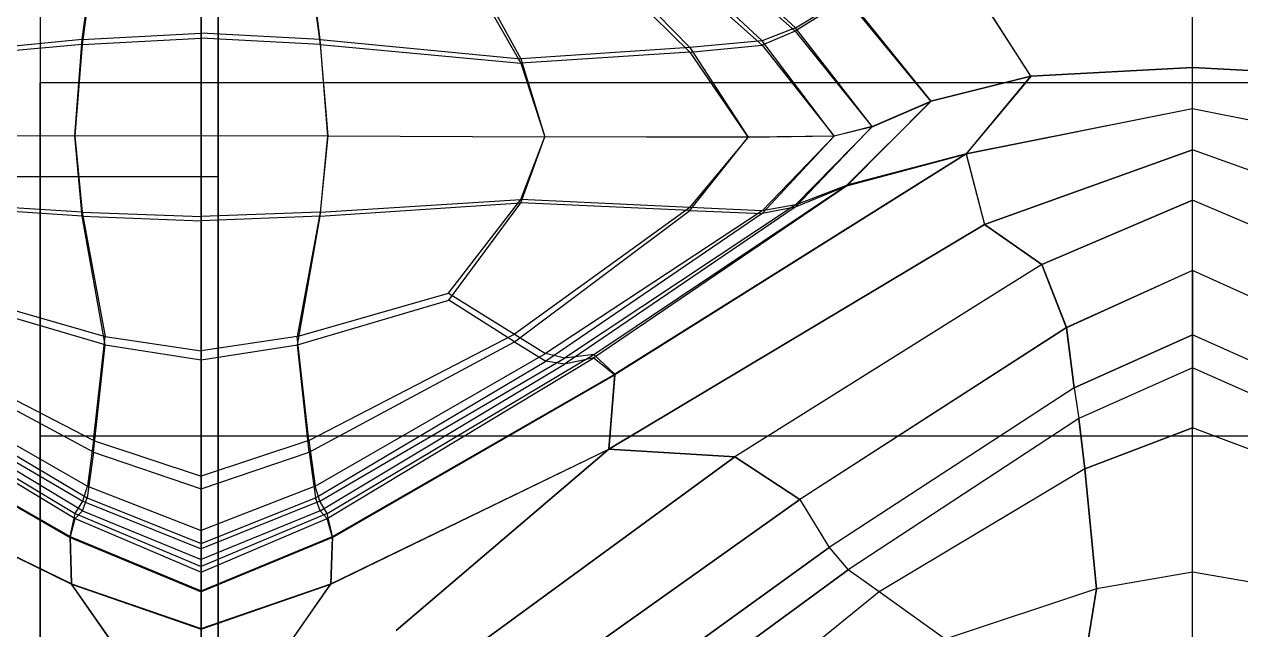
# Model space of a CAD drawing. Extents: x 11992 to 29481, y -6727 to 6811.
# Drawn here: x 12606.23 to 12612.22, y 1263.34 to 1266.32 of the extents above; entities that cross this region are included whole.
import ezdxf

# ---------------------------------------------------------------- set-up
doc = ezdxf.new("R2010")
doc.units = 0
doc.header["$MEASUREMENT"] = 0
doc.layers.get('0').update_dxf_attribs({"color": 8, "linetype": 'CONTINUOUS'})

msp = doc.modelspace()

# ---------------------------------------------------------------- linework, layer by layer
for p, q in [((12607.1879, 1265.565, -1768.6797), (12607.1879, 1277.0132, -1749.7151)), ((12607.1879, 1274.9377, -1748.6073), (12607.1879, 1262.3258, -1766.6945)), ((12607.1879, 1274.9377, -1732.2581), (12607.1879, 1265.565, -1712.1856)), ((12607.1879, 1262.3258, -1714.1708), (12607.1879, 1274.0046, -1732.9943)), ((12607.1879, 1272.4257, -1746.0953), (12607.1879, 1248.8509, -1736.4213)), ((12607.1879, 1272.4257, -1746.0953), (12607.1879, 1259.3552, -1764.3506)), ((12607.1879, 1271.8085, -1735.7773), (12607.1879, 1252.3533, -1725.3973)), ((12607.1879, 1271.8085, -1735.7773), (12607.1879, 1252.3533, -1725.3973)), ((12607.1879, 1270.7349, -1741.7091), (12607.1879, 1248.6013, -1740.4327)), ((12607.1049, 1270.2778, -1723.155), (12607.1049, 1262.9753, -1730.4575)), ((12606.3119, 1268.005, -1724.4698), (12606.3124, 1266.0278, -1726.207)), ((12606.3119, 1268.005, -1756.3956), (12606.3124, 1266.0278, -1754.6584)), ((12610.0265, 1266.2989, -1725.6075), (12608.8912, 1267.3427, -1724.8538)), ((12611.9796, 1265.1056, -1727.309), (12611.9796, 1267.3028, -1724.9684)), ((12610.0256, 1266.2819, -1755.269), (12608.8916, 1267.2919, -1756.0418)), ((12609.863, 1266.2345, -1725.5787), (12608.7977, 1267.2239, -1724.8765)), ((12607.1049, 1262.8318, -1750.1356), (12607.1049, 1267.1433, -1756.0206)), ((12609.8625, 1266.2133, -1755.3014), (12608.7987, 1267.1629, -1756.0267)), ((12606.5198, 1266.2407, -1725.5706), (12606.6324, 1267.1047, -1724.9602)), ((12607.6895, 1266.2407, -1725.5706), (12607.577, 1267.1047, -1724.9602)), ((12609.5068, 1266.2021, -1725.5952), (12608.6446, 1267.0866, -1724.9722)), ((12606.6314, 1267.0439, -1755.9472), (12606.5198, 1266.2171, -1755.3146)), ((12607.5779, 1267.0439, -1755.9472), (12607.6895, 1266.2171, -1755.3146)), ((12608.6456, 1267.027, -1755.9324), (12609.5068, 1266.1792, -1755.287)), ((12608.3213, 1266.7948, -1725.173), (12608.6756, 1266.1453, -1725.6339)), ((12608.3223, 1266.7459, -1755.7269), (12608.6756, 1266.1248, -1755.2485)), ((12611.1838, 1266.0612, -1726.2391), (12610.8667, 1266.5585, -1725.8585)), ((12610.8667, 1266.553, -1755.0089), (12611.1838, 1266.0592, -1754.6249)), ((12610.2778, 1266.4405, -1755.1667), (12610.0256, 1266.2819, -1755.269)), ((12610.0265, 1266.2989, -1725.6075), (12610.2788, 1266.4514, -1725.705)), ((12610.2778, 1266.4405, -1755.1667), (12610.6927, 1265.9367, -1754.7482)), ((12610.2788, 1266.4514, -1725.705), (12610.6927, 1265.9379, -1726.1165)), ((12610.0265, 1266.2989, -1725.6075), (12609.863, 1266.2345, -1725.5787)), ((12610.4042, 1265.8127, -1725.9919), (12610.0265, 1266.2989, -1725.6075)), ((12611.9796, 1261.1698, -1746.221), (12611.9796, 1266.3322, -1754.7864)), ((12606.5198, 1266.2407, -1725.5706), (12605.5342, 1266.1453, -1725.6339)), ((12606.4827, 1265.7674, -1725.9476), (12606.5198, 1266.2407, -1725.5706)), ((12606.5198, 1266.2407, -1725.5706), (12607.1049, 1266.2724, -1725.5495)), ((12606.5198, 1266.2171, -1755.3146), (12607.1049, 1266.2478, -1755.3367)), ((12607.6895, 1266.2407, -1725.5706), (12607.1049, 1266.2724, -1725.5495)), ((12607.6895, 1266.2171, -1755.3146), (12607.1049, 1266.2478, -1755.3367)), ((12607.7267, 1265.7674, -1725.9476), (12607.6895, 1266.2407, -1725.5706)), ((12607.6895, 1266.2407, -1725.5706), (12608.6756, 1266.1453, -1725.6339)), ((12609.863, 1266.2345, -1725.5787), (12609.5068, 1266.2021, -1725.5952)), ((12610.0256, 1266.2819, -1755.269), (12609.8625, 1266.2133, -1755.3014)), ((12610.2177, 1265.7655, -1725.9446), (12609.863, 1266.2345, -1725.5787)), ((12610.0256, 1266.2819, -1755.269), (12610.4042, 1265.8122, -1754.8733)), ((12606.5198, 1266.2171, -1755.3146), (12605.5337, 1266.1248, -1755.2485)), ((12606.5198, 1266.2171, -1755.3146), (12606.4827, 1265.7679, -1754.9187)), ((12607.6895, 1266.2171, -1755.3146), (12608.6756, 1266.1248, -1755.2485)), ((12607.6895, 1266.2171, -1755.3146), (12607.7267, 1265.7679, -1754.9187)), ((12609.5068, 1266.2021, -1725.5952), (12608.6756, 1266.1453, -1725.6339)), ((12609.5068, 1266.1792, -1755.287), (12608.6756, 1266.1248, -1755.2485)), ((12609.5068, 1266.1792, -1755.287), (12609.8625, 1266.2133, -1755.3014)), ((12609.5068, 1266.2021, -1725.5952), (12609.7938, 1265.7607, -1725.9397)), ((12609.5068, 1266.1792, -1755.287), (12609.7938, 1265.7598, -1754.9254)), ((12609.8625, 1266.2133, -1755.3014), (12610.2177, 1265.7648, -1754.9206)), ((12608.6756, 1266.1453, -1725.6339), (12608.7934, 1265.7629, -1725.9426)), ((12608.6756, 1266.1248, -1755.2485), (12608.7934, 1265.7629, -1754.9231)), ((12611.9796, 1266.1029, -1726.2808), (12611.1838, 1266.0612, -1726.2391)), ((12612.7755, 1266.0626, -1726.2407), (12611.9796, 1266.1029, -1726.2808)), ((12611.1838, 1266.0612, -1726.2391), (12610.6927, 1265.9379, -1726.1165)), ((12611.1838, 1266.0592, -1754.6249), (12610.6927, 1265.9367, -1754.7482)), ((12610.8667, 1265.6771, -1726.7329), (12611.1838, 1266.0612, -1726.2391)), ((12611.1838, 1266.0592, -1754.6249), (12610.8667, 1265.6787, -1754.1277)), ((12611.9796, 1266.101, -1754.5832), (12611.1838, 1266.0592, -1754.6249)), ((12612.7755, 1266.0609, -1754.6237), (12611.9796, 1266.101, -1754.5832)), ((12606.3124, 1266.0278, -1726.207), (12606.3119, 1264.2907, -1728.1842)), ((12606.3119, 1264.2907, -1752.6812), (12606.3124, 1266.0278, -1754.6584)), ((12651.3121, 1266.0278, -1726.207), (12606.3124, 1266.0278, -1726.207)), ((12651.3121, 1266.0278, -1754.6584), (12606.3124, 1266.0278, -1754.6584)), ((12610.2778, 1265.5195, -1726.6203), (12610.6927, 1265.9379, -1726.1165)), ((12610.2788, 1265.5252, -1754.2346), (12610.6927, 1265.9367, -1754.7482)), ((12610.4042, 1265.8127, -1725.9919), (12610.6927, 1265.9379, -1726.1165)), ((12610.4042, 1265.8122, -1754.8733), (12610.6927, 1265.9367, -1754.7482)), ((12611.9796, 1265.8997, -1726.512), (12610.8667, 1265.6771, -1726.7329)), ((12611.9796, 1265.8993, -1754.3511), (12610.8667, 1265.6787, -1754.1277)), ((12613.0931, 1265.6797, -1726.736), (12611.9796, 1265.8997, -1726.512)), ((12613.0926, 1265.679, -1754.1274), (12611.9796, 1265.8993, -1754.3511)), ((12610.0256, 1265.4172, -1726.4617), (12610.4042, 1265.8127, -1725.9919)), ((12610.4042, 1265.8122, -1754.8733), (12610.0265, 1265.4277, -1754.3871)), ((12610.4042, 1265.8127, -1725.9919), (12610.2177, 1265.7655, -1725.9446)), ((12610.4042, 1265.8122, -1754.8733), (12610.2177, 1265.7648, -1754.9206)), ((12606.4827, 1265.7679, -1754.9187), (12605.416, 1265.7629, -1754.9231)), ((12606.4827, 1265.7674, -1725.9476), (12605.416, 1265.7629, -1725.9426)), ((12606.4827, 1265.7679, -1754.9187), (12607.1049, 1265.7696, -1754.9172)), ((12606.4827, 1265.7674, -1725.9476), (12607.1049, 1265.7689, -1725.9494)), ((12606.4827, 1265.7679, -1754.9187), (12606.5198, 1265.391, -1754.4455)), ((12606.5198, 1265.3714, -1726.3969), (12606.4827, 1265.7674, -1725.9476)), ((12607.1049, 1265.7696, -1754.9172), (12607.7267, 1265.7679, -1754.9187)), ((12607.1049, 1265.7689, -1725.9494), (12607.7267, 1265.7674, -1725.9476)), ((12607.7267, 1265.7679, -1754.9187), (12607.6895, 1265.391, -1754.4455)), ((12607.6895, 1265.3714, -1726.3969), (12607.7267, 1265.7674, -1725.9476)), ((12607.7267, 1265.7679, -1754.9187), (12608.7934, 1265.7629, -1754.9231)), ((12607.7267, 1265.7674, -1725.9476), (12608.7934, 1265.7629, -1725.9426)), ((12608.6756, 1265.4541, -1754.5407), (12608.7934, 1265.7629, -1754.9231)), ((12608.6756, 1265.4377, -1726.3046), (12608.7934, 1265.7629, -1725.9426)), ((12609.7938, 1265.7598, -1754.9254), (12608.7934, 1265.7629, -1754.9231)), ((12609.7938, 1265.7607, -1725.9397), (12608.7934, 1265.7629, -1725.9426)), ((12609.5068, 1265.3993, -1726.359), (12609.7938, 1265.7607, -1725.9397)), ((12609.5068, 1265.4155, -1754.4841), (12609.7938, 1265.7598, -1754.9254)), ((12610.2177, 1265.7655, -1725.9446), (12609.7938, 1265.7607, -1725.9397)), ((12610.2177, 1265.7648, -1754.9206), (12609.7938, 1265.7598, -1754.9254)), ((12609.8625, 1265.3848, -1726.393), (12610.2177, 1265.7655, -1725.9446)), ((12610.2177, 1265.7648, -1754.9206), (12609.863, 1265.3988, -1754.4516)), ((12610.9568, 1265.3309, -1753.5841), (12611.9796, 1265.6988, -1754.0637)), ((12611.9796, 1265.6988, -1726.8003), (12610.9568, 1265.3304, -1727.2795)), ((12613.0029, 1265.3316, -1727.2811), (12611.9796, 1265.6988, -1726.8003)), ((12613.0025, 1265.3309, -1753.5841), (12611.9796, 1265.6988, -1754.0637)), ((12610.8667, 1265.6787, -1754.1277), (12609.1386, 1264.5951, -1752.718)), ((12610.8667, 1265.6771, -1726.7329), (12609.1386, 1264.5918, -1728.1396)), ((12610.8667, 1265.6771, -1726.7329), (12610.2778, 1265.5195, -1726.6203)), ((12610.8667, 1265.6787, -1754.1277), (12610.2788, 1265.5252, -1754.2346)), ((12610.8667, 1265.6787, -1754.1277), (12610.9568, 1265.3309, -1753.5841)), ((12610.8667, 1265.6771, -1726.7329), (12610.9568, 1265.3304, -1727.2795)), ((12607.1879, 1265.565, -1768.6797), (12602.1883, 1265.565, -1768.6797)), ((12607.1879, 1265.565, -1712.1856), (12602.1883, 1265.565, -1712.1856)), ((12609.0356, 1264.6924, -1753.1063), (12610.2788, 1265.5252, -1754.2346)), ((12610.2778, 1265.5195, -1726.6203), (12609.0356, 1264.6762, -1727.7303)), ((12610.2778, 1265.5195, -1726.6203), (12610.0256, 1265.4172, -1726.4617)), ((12610.0265, 1265.4277, -1754.3871), (12610.2788, 1265.5252, -1754.2346)), ((12606.5198, 1265.391, -1754.4455), (12605.5342, 1265.4541, -1754.5407)), ((12607.6895, 1265.391, -1754.4455), (12608.6756, 1265.4541, -1754.5407)), ((12608.3213, 1264.9933, -1753.8914), (12608.6756, 1265.4541, -1754.5407)), ((12609.5068, 1265.4155, -1754.4841), (12608.6756, 1265.4541, -1754.5407)), ((12611.2382, 1265.1351, -1727.4821), (12611.9796, 1265.4508, -1727.0859)), ((12611.9796, 1265.4506, -1753.7795), (12611.2382, 1265.1351, -1753.3832)), ((12612.7211, 1265.1354, -1727.4825), (12611.9796, 1265.4508, -1727.0859)), ((12612.7211, 1265.1351, -1753.3832), (12611.9796, 1265.4506, -1753.7795)), ((12606.5198, 1265.3714, -1726.3969), (12605.5337, 1265.4377, -1726.3046)), ((12606.5198, 1265.391, -1754.4455), (12607.1049, 1265.3697, -1754.4138)), ((12606.5198, 1265.391, -1754.4455), (12606.6324, 1264.7804, -1753.5813)), ((12607.6895, 1265.391, -1754.4455), (12607.1049, 1265.3697, -1754.4138)), ((12607.6895, 1265.391, -1754.4455), (12607.577, 1264.7804, -1753.5813)), ((12607.6895, 1265.3714, -1726.3969), (12608.6756, 1265.4377, -1726.3046)), ((12608.3223, 1264.9592, -1726.9256), (12608.6756, 1265.4377, -1726.3046)), ((12609.5068, 1265.4155, -1754.4841), (12608.6446, 1264.7923, -1753.5995)), ((12608.6456, 1264.7537, -1727.2066), (12609.5068, 1265.3993, -1726.359)), ((12609.5068, 1265.3993, -1726.359), (12608.6756, 1265.4377, -1726.3046)), ((12609.863, 1265.3988, -1754.4516), (12608.7977, 1264.6967, -1753.4622)), ((12610.0265, 1265.4277, -1754.3871), (12608.8912, 1264.674, -1753.3433)), ((12610.0256, 1265.4172, -1726.4617), (12608.8916, 1264.6442, -1727.4716)), ((12609.863, 1265.3988, -1754.4516), (12609.5068, 1265.4155, -1754.4841)), ((12609.5068, 1265.3993, -1726.359), (12609.8625, 1265.3848, -1726.393)), ((12610.0256, 1265.4172, -1726.4617), (12609.8625, 1265.3848, -1726.393)), ((12610.0265, 1265.4277, -1754.3871), (12609.863, 1265.3988, -1754.4516)), ((12606.5198, 1265.3714, -1726.3969), (12607.1049, 1265.3495, -1726.4276)), ((12606.6314, 1264.7389, -1727.2237), (12606.5198, 1265.3714, -1726.3969)), ((12607.6895, 1265.3714, -1726.3969), (12607.1049, 1265.3495, -1726.4276)), ((12607.5779, 1264.7389, -1727.2237), (12607.6895, 1265.3714, -1726.3969)), ((12609.8625, 1265.3848, -1726.393), (12608.7987, 1264.6595, -1727.3428)), ((12609.1091, 1264.2265, -1752.1453), (12610.9568, 1265.3309, -1753.5841)), ((12610.9568, 1265.3304, -1727.2795), (12609.1091, 1264.227, -1728.72)), ((12611.2382, 1265.1351, -1753.3832), (12610.9568, 1265.3309, -1753.5841)), ((12610.9568, 1265.3304, -1727.2795), (12611.2382, 1265.1351, -1727.4821)), ((12611.2382, 1265.1351, -1727.4821), (12609.729, 1264.1889, -1728.6714)), ((12611.2382, 1265.1351, -1753.3832), (12609.729, 1264.1889, -1752.1943)), ((12611.2382, 1265.1351, -1727.4821), (12611.3602, 1264.8238, -1727.652)), ((12611.3602, 1264.8235, -1753.2139), (12611.2382, 1265.1351, -1753.3832)), ((12611.9796, 1265.1056, -1727.309), (12611.3602, 1264.8238, -1727.652)), ((12611.9796, 1265.1056, -1753.5568), (12611.3602, 1264.8235, -1753.2139)), ((12612.599, 1264.8238, -1727.652), (12611.9796, 1265.1056, -1727.309)), ((12612.599, 1264.8235, -1753.2139), (12611.9796, 1265.1056, -1753.5568)), ((12611.9796, 1265.1056, -1727.309), (12611.9796, 1264.3317, -1727.9716)), ((12605.888, 1264.9933, -1753.8914), (12606.6324, 1264.7804, -1753.5813)), ((12607.577, 1264.7804, -1753.5813), (12608.3213, 1264.9933, -1753.8914)), ((12608.3213, 1264.9933, -1753.8914), (12608.6446, 1264.7923, -1753.5995)), ((12606.6314, 1264.7389, -1727.2237), (12605.8876, 1264.9592, -1726.9256)), ((12607.5779, 1264.7389, -1727.2237), (12608.3223, 1264.9592, -1726.9256)), ((12608.6456, 1264.7537, -1727.2066), (12608.3223, 1264.9592, -1726.9256)), ((12606.5756, 1264.2682, -1752.839), (12605.5647, 1264.7923, -1753.5995)), ((12607.6342, 1264.2682, -1752.839), (12608.6446, 1264.7923, -1753.5995)), ((12608.6446, 1264.7923, -1753.5995), (12608.7977, 1264.6967, -1753.4622)), ((12611.3602, 1264.8238, -1727.652), (12610.0484, 1263.9781, -1728.6808)), ((12611.3602, 1264.8235, -1753.2139), (12610.0484, 1263.9779, -1752.1851)), ((12611.3602, 1264.8238, -1727.652), (12611.3965, 1264.5272, -1727.7929)), ((12611.3965, 1264.5272, -1753.073), (12611.3602, 1264.8235, -1753.2139)), ((12611.9796, 1264.7887, -1753.3833), (12611.3965, 1264.5272, -1753.073)), ((12611.3965, 1264.5272, -1727.7929), (12611.9796, 1264.7887, -1727.4826)), ((12612.5628, 1264.5272, -1753.073), (12611.9796, 1264.7887, -1753.3833)), ((12612.5628, 1264.5272, -1727.7929), (12611.9796, 1264.7887, -1727.4826)), ((12606.5742, 1264.212, -1727.9368), (12605.5638, 1264.7537, -1727.2066)), ((12606.5742, 1264.212, -1727.9368), (12606.6314, 1264.7389, -1727.2237)), ((12606.5756, 1264.2682, -1752.839), (12606.6324, 1264.7804, -1753.5813)), ((12606.6314, 1264.7389, -1727.2237), (12607.1049, 1264.6655, -1727.3231)), ((12606.6324, 1264.7804, -1753.5813), (12607.1049, 1264.7096, -1753.4779)), ((12607.577, 1264.7804, -1753.5813), (12607.1049, 1264.7096, -1753.4779)), ((12607.1049, 1264.6655, -1727.3231), (12607.5779, 1264.7389, -1727.2237)), ((12607.6342, 1264.2682, -1752.839), (12607.577, 1264.7804, -1753.5813)), ((12607.6352, 1264.212, -1727.9368), (12607.5779, 1264.7389, -1727.2237)), ((12607.6352, 1264.212, -1727.9368), (12608.6456, 1264.7537, -1727.2066)), ((12608.6456, 1264.7537, -1727.2066), (12608.7987, 1264.6595, -1727.3428)), ((12605.1742, 1264.6924, -1753.1063), (12606.4855, 1263.9097, -1752.0295)), ((12605.1742, 1264.6774, -1727.7317), (12606.485, 1263.8851, -1728.7905)), ((12605.3182, 1264.674, -1753.3433), (12606.5218, 1263.9705, -1752.3512)), ((12605.4117, 1264.6967, -1753.4622), (12606.5451, 1264.0439, -1752.525)), ((12607.6647, 1264.0439, -1752.525), (12608.7977, 1264.6967, -1753.4622)), ((12607.6881, 1263.9705, -1752.3512), (12608.8912, 1264.674, -1753.3433)), ((12607.7239, 1263.9097, -1752.0295), (12609.0356, 1264.6924, -1753.1063)), ((12607.7243, 1263.8849, -1728.7901), (12609.0356, 1264.6762, -1727.7303)), ((12608.8912, 1264.674, -1753.3433), (12608.7977, 1264.6967, -1753.4622)), ((12609.0356, 1264.6924, -1753.1063), (12608.8912, 1264.674, -1753.3433)), ((12609.0356, 1264.6762, -1727.7303), (12608.8916, 1264.6442, -1727.4716)), ((12609.1386, 1264.5951, -1752.718), (12609.0356, 1264.6924, -1753.1063)), ((12609.0356, 1264.6762, -1727.7303), (12609.1386, 1264.5918, -1728.1396)), ((12606.5208, 1263.9235, -1728.4316), (12605.3182, 1264.6445, -1727.4719)), ((12605.4112, 1264.6595, -1727.3428), (12606.5437, 1263.9862, -1728.2431)), ((12607.6657, 1263.9862, -1728.2431), (12608.7987, 1264.6595, -1727.3428)), ((12607.6891, 1263.9233, -1728.4315), (12608.8916, 1264.6442, -1727.4716)), ((12608.8916, 1264.6442, -1727.4716), (12608.7987, 1264.6595, -1727.3428)), ((12611.9796, 1264.6259, -1727.6193), (12611.4198, 1264.3777, -1727.9084)), ((12611.9796, 1264.6256, -1753.2466), (12611.4198, 1264.3777, -1752.9574)), ((12612.5394, 1264.3777, -1727.9084), (12611.9796, 1264.6259, -1727.6193)), ((12612.5394, 1264.3777, -1752.9574), (12611.9796, 1264.6256, -1753.2466)), ((12605.0707, 1264.5951, -1752.718), (12606.4598, 1263.7959, -1751.6367)), ((12605.0707, 1264.5932, -1728.1416), (12606.4598, 1263.7919, -1729.2195)), ((12607.7496, 1263.7959, -1751.6367), (12609.1386, 1264.5951, -1752.718)), ((12607.7501, 1263.7916, -1729.219), (12609.1386, 1264.5918, -1728.1396)), ((12609.1091, 1264.2265, -1752.1453), (12609.1386, 1264.5951, -1752.718)), ((12609.1386, 1264.5918, -1728.1396), (12609.1091, 1264.227, -1728.72)), ((12611.3965, 1264.5272, -1753.073), (12610.1924, 1263.743, -1752.1421)), ((12611.3965, 1264.5272, -1727.7929), (12610.1924, 1263.743, -1728.7237)), ((12611.3965, 1264.5272, -1753.073), (12611.4198, 1264.3777, -1752.9574)), ((12611.3965, 1264.5272, -1727.7929), (12611.4198, 1264.3777, -1727.9084)), ((12611.4198, 1264.3777, -1727.9084), (12610.2859, 1263.6333, -1728.7759)), ((12611.4198, 1264.3777, -1752.9574), (12610.2859, 1263.6333, -1752.09)), ((12611.4198, 1264.3777, -1727.9084), (12611.4503, 1264.1297, -1728.2045)), ((12611.4503, 1264.1297, -1752.6614), (12611.4198, 1264.3777, -1752.9574)), ((12611.9796, 1264.3317, -1752.8943), (12611.4503, 1264.1297, -1752.6614)), ((12611.4503, 1264.1297, -1728.2045), (12611.9796, 1264.3317, -1727.9716)), ((12612.5094, 1264.1297, -1728.2045), (12611.9796, 1264.3317, -1727.9716)), ((12611.9796, 1261.8562, -1731.8497), (12611.9796, 1264.3317, -1727.9716)), ((12612.5094, 1264.1297, -1752.6614), (12611.9796, 1264.3317, -1752.8943)), ((12606.3119, 1264.2907, -1728.1842), (12606.3119, 1261.6645, -1732.7327)), ((12606.3119, 1261.6645, -1748.1327), (12606.3119, 1264.2907, -1752.6812)), ((12651.3121, 1264.2907, -1728.1842), (12606.3119, 1264.2907, -1728.1842)), ((12651.3121, 1264.2907, -1752.6812), (12606.3119, 1264.2907, -1752.6812)), ((12606.5756, 1264.2682, -1752.839), (12606.5451, 1264.0439, -1752.525)), ((12606.5756, 1264.2682, -1752.839), (12607.1049, 1264.0935, -1752.5856)), ((12607.6342, 1264.2682, -1752.839), (12607.1049, 1264.0935, -1752.5856)), ((12607.6342, 1264.2682, -1752.839), (12607.6647, 1264.0439, -1752.525)), ((12606.4669, 1263.5647, -1729.618), (12605.1003, 1264.2277, -1728.721)), ((12605.1003, 1264.2265, -1752.1453), (12606.4669, 1263.563, -1751.2492)), ((12606.5742, 1264.212, -1727.9368), (12606.5437, 1263.9862, -1728.2431)), ((12606.5742, 1264.212, -1727.9368), (12607.1049, 1264.0315, -1728.1801)), ((12607.1049, 1264.0315, -1728.1801), (12607.6352, 1264.212, -1727.9368)), ((12607.6352, 1264.212, -1727.9368), (12607.6657, 1263.9862, -1728.2431)), ((12607.7425, 1263.5647, -1729.6177), (12609.1091, 1264.227, -1728.72)), ((12607.7425, 1263.563, -1751.2492), (12609.1091, 1264.2265, -1752.1453)), ((12608.0634, 1263.3348, -1729.8831), (12609.1091, 1264.227, -1728.72)), ((12609.1091, 1264.2265, -1752.1453), (12608.0634, 1263.3348, -1750.9826)), ((12609.729, 1264.1889, -1752.1943), (12608.4715, 1263.2683, -1751.0275)), ((12608.4715, 1263.2686, -1729.8383), (12609.729, 1264.1889, -1728.6714)), ((12609.1091, 1264.227, -1728.72), (12609.729, 1264.1889, -1728.6714)), ((12609.729, 1264.1889, -1752.1943), (12609.1091, 1264.2265, -1752.1453)), ((12610.0484, 1263.9779, -1752.1851), (12609.729, 1264.1889, -1752.1943)), ((12609.729, 1264.1889, -1728.6714), (12610.0484, 1263.9781, -1728.6808)), ((12611.4503, 1264.1297, -1728.2045), (12610.439, 1263.5244, -1728.903)), ((12611.4503, 1264.1297, -1752.6614), (12610.439, 1263.5244, -1751.9628)), ((12611.4503, 1264.1297, -1728.2045), (12611.5071, 1263.5389, -1728.8869)), ((12611.5071, 1263.5389, -1751.979), (12611.4503, 1264.1297, -1752.6614)), ((12606.5218, 1263.9705, -1752.3512), (12606.5451, 1264.0439, -1752.525)), ((12606.5451, 1264.0439, -1752.525), (12607.1049, 1263.8265, -1752.2126)), ((12607.6647, 1264.0439, -1752.525), (12607.1049, 1263.8265, -1752.2126)), ((12607.6881, 1263.9705, -1752.3512), (12607.6647, 1264.0439, -1752.525)), ((12606.4855, 1263.9097, -1752.0295), (12606.5218, 1263.9705, -1752.3512)), ((12606.5208, 1263.9235, -1728.4316), (12606.5437, 1263.9862, -1728.2431)), ((12606.5218, 1263.9705, -1752.3512), (12607.1049, 1263.7359, -1752.0205)), ((12606.5437, 1263.9862, -1728.2431), (12607.1049, 1263.7621, -1728.5433)), ((12607.1049, 1263.7621, -1728.5433), (12607.6657, 1263.9862, -1728.2431)), ((12607.6881, 1263.9705, -1752.3512), (12607.1049, 1263.7359, -1752.0205)), ((12607.6891, 1263.9233, -1728.4315), (12607.6657, 1263.9862, -1728.2431)), ((12607.7239, 1263.9097, -1752.0295), (12607.6881, 1263.9705, -1752.3512)), ((12608.8049, 1263.0962, -1729.772), (12610.0484, 1263.9781, -1728.6808)), ((12610.0484, 1263.9779, -1752.1851), (12608.8049, 1263.0962, -1751.0938)), ((12610.0484, 1263.9781, -1728.6808), (12610.1924, 1263.743, -1728.7237)), ((12610.0484, 1263.9779, -1752.1851), (12610.1924, 1263.743, -1752.1421)), ((12606.4598, 1263.7959, -1751.6367), (12606.4855, 1263.9097, -1752.0295)), ((12606.485, 1263.8851, -1728.7905), (12606.5208, 1263.9235, -1728.4316)), ((12606.4855, 1263.9097, -1752.0295), (12607.1049, 1263.6486, -1751.6706)), ((12606.5208, 1263.9235, -1728.4316), (12607.1049, 1263.6829, -1728.7514)), ((12607.6891, 1263.9233, -1728.4315), (12607.1049, 1263.6829, -1728.7514)), ((12607.7239, 1263.9097, -1752.0295), (12607.1049, 1263.6486, -1751.6706)), ((12607.7243, 1263.8849, -1728.7901), (12607.6891, 1263.9233, -1728.4315)), ((12607.7496, 1263.7959, -1751.6367), (12607.7239, 1263.9097, -1752.0295)), ((12606.4598, 1263.7919, -1729.2195), (12606.485, 1263.8851, -1728.7905)), ((12606.485, 1263.8851, -1728.7905), (12607.1049, 1263.6209, -1729.1435)), ((12607.1049, 1263.6209, -1729.1435), (12607.7243, 1263.8849, -1728.7901)), ((12607.7501, 1263.7916, -1729.219), (12607.7243, 1263.8849, -1728.7901)), ((12606.4669, 1263.563, -1751.2492), (12606.4598, 1263.7959, -1751.6367)), ((12606.4598, 1263.7959, -1751.6367), (12607.1049, 1263.5294, -1751.2762)), ((12606.4598, 1263.7919, -1729.2195), (12606.4669, 1263.5647, -1729.618)), ((12606.4598, 1263.7919, -1729.2195), (12607.1049, 1263.5249, -1729.5788)), ((12607.1049, 1263.5294, -1751.2762), (12607.7496, 1263.7959, -1751.6367)), ((12607.7501, 1263.7916, -1729.219), (12607.1049, 1263.5249, -1729.5788)), ((12607.7496, 1263.7959, -1751.6367), (12607.7425, 1263.563, -1751.2492)), ((12607.7425, 1263.5647, -1729.6177), (12607.7501, 1263.7916, -1729.219)), ((12610.1924, 1263.743, -1752.1421), (12609.0566, 1262.9228, -1751.149)), ((12609.0566, 1262.9228, -1729.7169), (12610.1924, 1263.743, -1728.7237)), ((12610.1924, 1263.743, -1728.7237), (12610.2859, 1263.6333, -1728.7759)), ((12610.1924, 1263.743, -1752.1421), (12610.2859, 1263.6333, -1752.09)), ((12610.2859, 1263.6333, -1752.09), (12609.2197, 1262.853, -1751.1602)), ((12609.2197, 1262.853, -1729.7055), (12610.2859, 1263.6333, -1728.7759)), ((12610.439, 1263.5244, -1751.9628), (12610.2859, 1263.6333, -1752.09)), ((12610.439, 1263.5244, -1728.903), (12610.2859, 1263.6333, -1728.7759)), ((12611.9796, 1263.6214, -1728.7922), (12611.5071, 1263.5389, -1728.8869)), ((12611.9796, 1263.6212, -1752.0736), (12611.5071, 1263.5389, -1751.979)), ((12612.4522, 1263.5389, -1728.8869), (12611.9796, 1263.6214, -1728.7922)), ((12612.4522, 1263.5389, -1751.979), (12611.9796, 1263.6212, -1752.0736)), ((12606.7287, 1263.1887, -1730.1185), (12606.4669, 1263.5647, -1729.618)), ((12606.4669, 1263.5647, -1729.618), (12607.1049, 1263.3437, -1729.917)), ((12606.7287, 1263.1882, -1750.7476), (12606.4669, 1263.563, -1751.2492)), ((12606.4669, 1263.563, -1751.2492), (12607.1049, 1263.3417, -1750.9505)), ((12607.1049, 1263.3437, -1729.917), (12607.7425, 1263.5647, -1729.6177)), ((12607.1049, 1263.3417, -1750.9505), (12607.7425, 1263.563, -1751.2492)), ((12607.4812, 1263.1887, -1730.1185), (12607.7425, 1263.5647, -1729.6177)), ((12607.4812, 1263.1882, -1750.7476), (12607.7425, 1263.563, -1751.2492)), ((12611.5071, 1263.5389, -1728.8869), (12610.7623, 1263.2917, -1729.1708)), ((12611.5071, 1263.5389, -1751.979), (12610.7623, 1263.2917, -1751.6951)), ((12611.5071, 1263.5389, -1728.8869), (12611.395, 1262.8578, -1729.6967)), ((12611.395, 1262.8578, -1751.1692), (12611.5071, 1263.5389, -1751.979)), ((12610.439, 1263.5244, -1751.9628), (12609.5764, 1262.8261, -1751.1358)), ((12610.439, 1263.5244, -1728.903), (12609.5764, 1262.8261, -1729.73)), ((12610.7623, 1263.2917, -1729.1708), (12610.439, 1263.5244, -1728.903)), ((12610.7623, 1263.2917, -1751.6951), (12610.439, 1263.5244, -1751.9628))]:
    msp.add_line(p, q)

doc.saveas('drawing.dxf')
